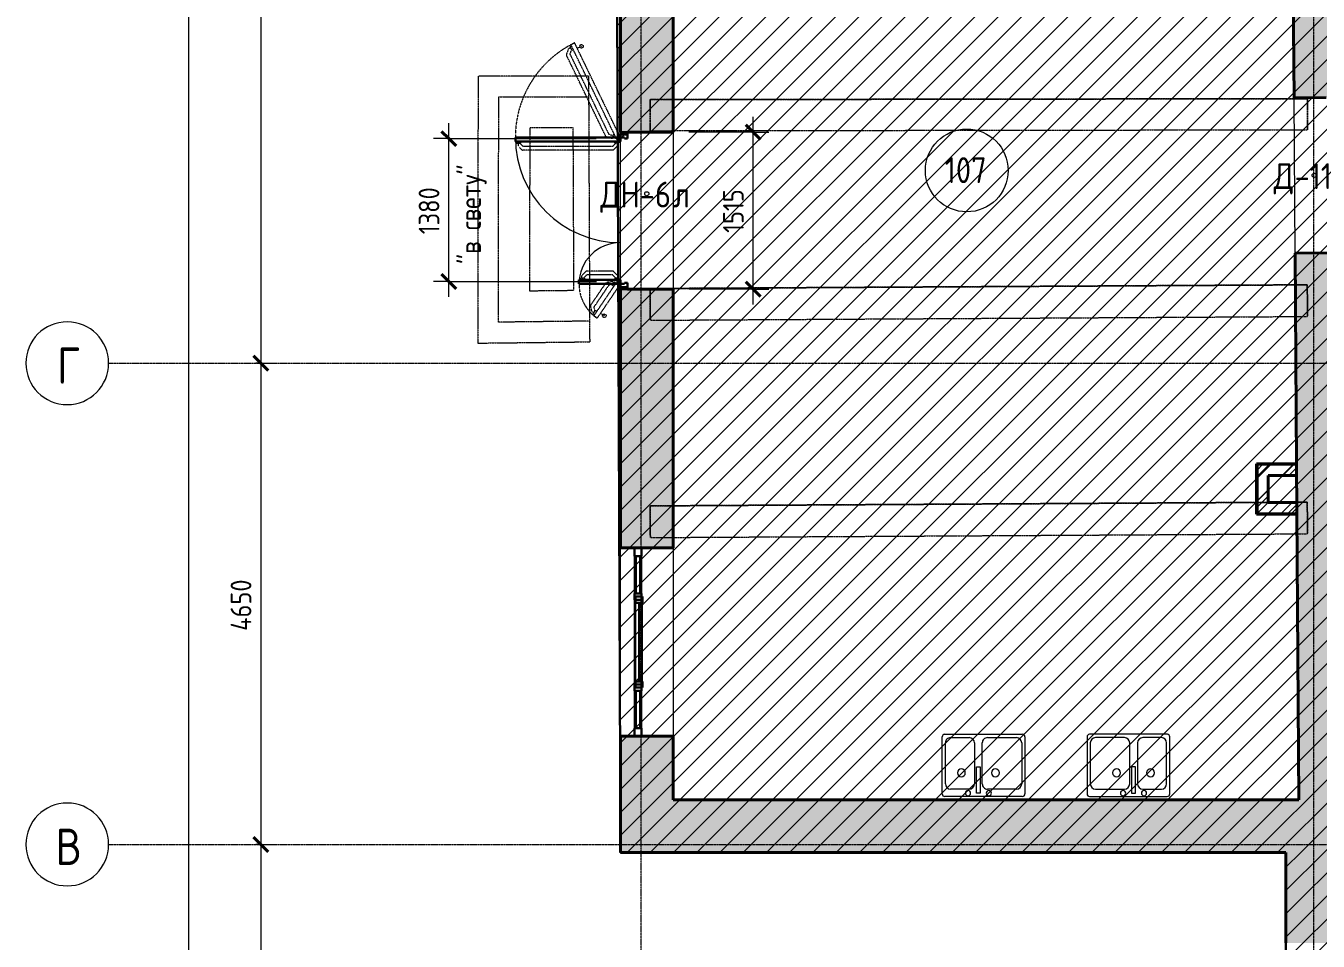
# Model space of a CAD drawing. Header units: millimetres. Extents: x -11886 to 379896, y -8130 to 47743.
# Drawn here: x -11886 to 602, y 7673 to 16517 of the extents above; entities that cross this region are included whole.
import ezdxf

# ---------------------------------------------------------------- set-up
doc = ezdxf.new("R2010")
doc.units = ezdxf.units.MM
for name, pattern in [('ADSK_Линия сетки', [25, 20, -2.5, 0, -2.5]), ('ADSK_Сверху', [4.5, 3, -1.5]), ('ADSK_Снесено', [4.5, 3, -1.5]), ('ADSK_Штриховая_ш2 п1', [3, 2, -1])]:
    doc.linetypes.add(name, pattern=pattern)
for name, color, linetype, lineweight, true_color in [('_ Окна', 5, 'Continuous', 30, 0x0000ff), ('Витраж', 5, 'Continuous', 18, 0x0000ff), ('Двери', 5, 'Continuous', 18, 0x0000ff), ('Линии', 7, 'Continuous', 9, 0x00a600), ('Окна', 5, 'Continuous', 18, 0x0000ff), ('Панели витража', 5, 'Continuous', 18, 0x0000ff), ('Сантехника', 5, 'Continuous', 18, 0x0000ff), ('Стены внутренние', 5, 'Continuous', 18, 0x0000ff), ('Стены наружные', 1, 'ADSK_Снесено', 18, 0xff0000), ('Стены штриховка', 5, 'Continuous', 18, 0x0000ff)]:
    doc.layers.add(name, color=color, linetype=linetype, lineweight=lineweight, true_color=true_color)
for name, color, linetype, lineweight in [('Каркас', 7, 'Continuous', 18), ('Марки дверей', 7, 'Continuous', 20), ('Марки помещений', 7, 'Continuous', 20), ('Оси', 7, 'Continuous', 9), ('Перекрытие', 7, 'Continuous', 18), ('Размеры', 7, 'Continuous', 9), ('Размеры-100', 7, 'Continuous', 9)]:
    doc.layers.add(name, color=color, linetype=linetype, lineweight=lineweight)
doc.styles.add('GOST Common', font='GOST_Common.ttf', dxfattribs={"width": 0.9, "height": 350})
doc.styles.add('GOST Common_1', font='GOST_Common.ttf', dxfattribs={"width": 0.9, "height": 200})
doc.styles.add('GOST Common_2', font='GOST_Common.ttf', dxfattribs={"width": 0.9, "height": 250})
doc.dimstyles.new('ADSK_Основной_2_мм_Округление_до_1_мм', dxfattribs={"dimscale": 304.8, "dimtxt": 201.142999, "dimasz": 0.463911, "dimexe": 0.492126, "dimexo": 0.492126, "dimgap": 0.098425, "dimtad": 1, "dimdec": 0, "dimdsep": 46, "dimtxsty": 'GOST Common_1', "dimblk1": 'OBLIQUE', "dimblk2": 'OBLIQUE', "dimsah": 1, "dimcen": 0.09, "dimdle": 0.492126, "dimazin": 2, "dimtfac": 1, "dimtdec": 4, "dimtix": 1, "dimtmove": 0, "dimatfit": 3, "dimfxl": 1, "dimtvp": 1, "dimtolj": 1, "dimtzin": 0, "dimlwd": 20, "dimlwe": 20, "dimarcsym": 2})
pattern_1 = [(45, (0, 0), (-179.605, 179.605), []), (45, (63.5, 0), (0, 359.21), []), (45, (-63.5, 0), (0, 359.21), [])]
pattern_2 = [(45, (0, 84876.59), (-112.2532, 112.2532), [])]

# ---------------------------------------------------------------- blocks, each defined once
blk = doc.blocks.new('ADSK_БалкаЖБ_Прямоугольная - 300х281мм-835980-01 План 1-го этажа маркировочный')
at = {"layer": 'Каркас', "color": 253, "linetype": 'ADSK_Сверху', "true_color": 0xaaaaaa}
for p, q in [((-3175, 150), (-3175, -150)), ((-3175, 150), (3175, 150)), ((3175, -150), (3175, 150)), ((-3175, -150), (3175, -150))]:
    blk.add_line(p, q, dxfattribs=at)
at = {"layer": 'Каркас', "color": 253, "linetype": 'ADSK_Сверху', "true_color": 0xb2b2b2}
for p, q in [((-3175, -150), (-3175, 150)), ((3175, 150), (-3175, 150)), ((3175, 150), (3175, -150)), ((-3175, -150), (3175, -150))]:
    blk.add_line(p, q, dxfattribs=at)
blk = doc.blocks.new('ADSK_БалкаЖБ_Прямоугольная - 305_2х281мм-835981-01 План 1-го этажа маркировочный')
at = {"layer": 'Каркас', "color": 253, "linetype": 'ADSK_Сверху', "true_color": 0xaaaaaa}
for p, q in [((-3175, 153), (-3175, -153)), ((-3175, 153), (3175, 153)), ((3175, -153), (3175, 153)), ((-3175, -153), (3175, -153))]:
    blk.add_line(p, q, dxfattribs=at)
at = {"layer": 'Каркас', "color": 253, "linetype": 'ADSK_Сверху', "true_color": 0xb2b2b2}
for p, q in [((-3175, -153), (-3175, 153)), ((3175, 153), (-3175, 153)), ((3175, 153), (3175, -153)), ((-3175, -153), (3175, -153))]:
    blk.add_line(p, q, dxfattribs=at)
blk = doc.blocks.new('Прямоугольный импост - 70х20_60мм-1225109-01 План 1-го этажа маркировочный')
at = {"layer": 'Витраж', "color": 161, "linetype": 'ADSK_Сверху', "true_color": 0xaaaaff}
for p, q in [((-5936, 11472), (-6006, 11472)), ((-6006, 11392), (-6006, 11472)), ((-5936, 11392), (-5936, 11472)), ((-6006, 11002), (-6006, 11032)), ((-5936, 11002), (-5936, 11032))]:
    blk.add_line(p, q, dxfattribs=at)
blk = doc.blocks.new('Прямоугольный импост - 70х20_60мм-1236811-01 План 1-го этажа маркировочный')
at = {"layer": 'Витраж', "color": 161, "linetype": 'ADSK_Сверху', "true_color": 0xaaaaff}
for p, q in [((-80, 35), (0, 35)), ((0, 35), (0, -35)), ((0, -35), (-80, -35))]:
    blk.add_line(p, q, dxfattribs=at)
blk = doc.blocks.new('Прямоугольный импост - 70х20_60мм-1236812-01 План 1-го этажа маркировочный')
at = {"layer": 'Витраж', "color": 161, "linetype": 'ADSK_Сверху', "true_color": 0xaaaaff}
for p, q in [((0, 35), (-80, 35)), ((0, -35), (0, 35)), ((-80, -35), (0, -35))]:
    blk.add_line(p, q, dxfattribs=at)
blk = doc.blocks.new('Прямоугольный импост - 70х20_60мм-1225111-01 План 1-го этажа маркировочный')
at = {"layer": 'Витраж', "color": 161, "linetype": 'ADSK_Сверху', "true_color": 0xaaaaff}
for p, q in [((-6006, 10972), (-6006, 11002)), ((-5936, 10972), (-5936, 11002)), ((-6006, 10122), (-6006, 10152)), ((-5936, 10122), (-5936, 10152))]:
    blk.add_line(p, q, dxfattribs=at)
blk = doc.blocks.new('Прямоугольный импост - 70х20_60мм-1225113-01 План 1-го этажа маркировочный')
at = {"layer": 'Витраж', "color": 161, "linetype": 'ADSK_Сверху', "true_color": 0xaaaaff}
for p, q in [((-6006, 10092), (-6006, 10122)), ((-5936, 10092), (-5936, 10122)), ((-6006, 9652), (-6006, 9732)), ((-6006, 9652), (-5936, 9652)), ((-5936, 9652), (-5936, 9732))]:
    blk.add_line(p, q, dxfattribs=at)
blk = doc.blocks.new('Прямоугольный импост - 70х60мм-1236807-01 План 1-го этажа маркировочный')
at = {"layer": 'Витраж', "color": 161, "linetype": 'ADSK_Сверху', "true_color": 0xaaaaff}
for p, q in [((-30, 35), (30, 35)), ((30, -35), (-30, -35))]:
    blk.add_line(p, q, dxfattribs=at)
blk = doc.blocks.new('Прямоугольный импост - 70х60мм-1225009-01 План 1-го этажа маркировочный')
at = {"layer": 'Витраж', "color": 161, "linetype": 'ADSK_Сверху', "true_color": 0xaaaaff}
for p, q in [((-5936, 11392), (-6006, 11392)), ((-6006, 11032), (-6006, 11392)), ((-5936, 11032), (-5936, 11392)), ((-6006, 11032), (-5936, 11032))]:
    blk.add_line(p, q, dxfattribs=at)
blk = doc.blocks.new('Прямоугольный импост - 70х60мм-1242018-01 План 1-го этажа маркировочный')
at = {"layer": 'Витраж', "color": 161, "linetype": 'ADSK_Сверху', "true_color": 0xaaaaff}
for p, q in [((-5936, 19334), (-6006, 19334)), ((-6006, 18514), (-6006, 19334)), ((-5936, 18514), (-5936, 19334)), ((-6006, 18514), (-5936, 18514))]:
    blk.add_line(p, q, dxfattribs=at)
blk = doc.blocks.new('Системная панель - _AR_Стекло_40мм_привязка по центру-1239009-01 План 1-го этажа маркировочный')
at = {"layer": 'Панели витража', "lineweight": 30}
for p, q in [((180, 20), (-180, 20)), ((-180, 20), (-180, -20)), ((180, -20), (180, 20)), ((-180, -20), (180, -20))]:
    blk.add_line(p, q, dxfattribs=at)
blk = doc.blocks.new('Прямоугольный импост - 70х20_60мм-1225026-01 План 1-го этажа маркировочный')
at = {"layer": 'Витраж', "lineweight": 30}
for p, q in [((-80, 35), (0, 35)), ((-80, -35), (-80, 35)), ((0, 35), (0, -35)), ((0, -35), (-80, -35))]:
    blk.add_line(p, q, dxfattribs=at)
blk = doc.blocks.new('Прямоугольный импост - 70х20_60мм-1225023-01 План 1-го этажа маркировочный')
at = {"layer": 'Витраж', "lineweight": 30}
for p, q in [((0, 35), (-80, 35)), ((-80, 35), (-80, -35)), ((0, -35), (0, 35)), ((-80, -35), (0, -35))]:
    blk.add_line(p, q, dxfattribs=at)
blk = doc.blocks.new('Витраж-тент со смещением вовне - 60мм 30 сдвиг-1466942-01 План 1-го этажа маркировочный')
at = {"layer": '_ Окна'}
for p, q in [((-440, 25), (-440, -45)), ((-440, 25), (-380, 25)), ((-440, -45), (-440, 25)), ((-380, 25), (-380, -45)), ((440, 25), (380, 25)), ((380, 25), (380, -45)), ((440, -45), (440, 25)), ((440, -45), (440, 25)), ((-380, -45), (-440, -45)), ((-380, -10), (380, -10)), ((380, -45), (440, -45))]:
    blk.add_line(p, q, dxfattribs=at)
at = {"layer": 'Окна'}
for p, q in [((380, 25), (-380, 25)), ((-380, -45), (380, -45))]:
    blk.add_line(p, q, dxfattribs=at)
blk = doc.blocks.new('Прямоугольный импост - 70х60мм-V37-01 План 1-го этажа маркировочный')
at = {"layer": 'Витраж'}
for p, q in [((-6006, 9732), (-6006, 10092)), ((-5936, 10092), (-5936, 9732))]:
    blk.add_line(p, q, dxfattribs=at)
blk = doc.blocks.new('Прямоугольный импост - 70х60мм-V126-01 План 1-го этажа маркировочный')
at = {"layer": 'Витраж', "lineweight": 30}
for p, q in [((-30, 35), (30, 35)), ((-30, -35), (-30, 35)), ((30, 35), (30, -35)), ((30, -35), (-30, -35))]:
    blk.add_line(p, q, dxfattribs=at)
blk = doc.blocks.new('Прямоугольный импост - 70х60мм-V125-01 План 1-го этажа маркировочный')
at = {"layer": 'Витраж'}
for p, q in [((-6006, 18514), (-6006, 19334)), ((-5936, 19334), (-5936, 18514))]:
    blk.add_line(p, q, dxfattribs=at)
blk = doc.blocks.new('AC_Дверь_Двупольная - ДН-6л 1515х2200h-2039697-01 План 1-го этажа маркировочный')
at = {"layer": 'Двери', "linetype": 'ADSK_Сверху', "lineweight": 9}
for p, q in [((667, 1255), (651, 1255)), ((651, 1255), (651, 1217)), ((628, 1244), (585, 1202)), ((585, 323), (585, 1202)), ((651, 1226), (621, 1196)), ((621, 329), (621, 1196)), ((651, 1244), (628, 1244)), ((651, 1236), (651, 1244)), ((651, 1217), (667, 1217)), ((-668, 640), (-652, 640)), ((-652, 640), (-652, 602)), ((-652, 621), (-652, 629)), ((-652, 629), (-628, 629)), ((-628, 629), (-585, 587)), ((-652, 602), (-668, 602)), ((-652, 611), (-621, 581)), ((-621, 329), (-621, 581)), ((-585, 323), (-585, 587)), ((-652, 309), (-668, 309)), ((-668, 270), (-652, 270)), ((-652, 299), (-621, 329)), ((-652, 270), (-652, 309)), ((-652, 289), (-652, 281)), ((-652, 281), (-628, 281)), ((-628, 281), (-585, 323)), ((628, 281), (585, 323)), ((651, 299), (621, 329)), ((651, 281), (628, 281)), ((651, 270), (651, 309)), ((651, 309), (667, 309)), ((667, 270), (651, 270))]:
    blk.add_line(p, q, dxfattribs=at)
at = {"layer": 'Двери', "lineweight": 30}
for p, q in [((707, 1270), (667, 1270)), ((667, 1270), (667, 255)), ((707, 255), (707, 1270)), ((-708, 655), (-668, 655)), ((-708, 255), (-708, 655)), ((-668, 655), (-668, 255)), ((-758, 255), (-738, 255)), ((-758, 185), (-758, 255)), ((-738, 255), (-708, 255)), ((-738, 185), (-738, 255)), ((-738, 255), (-738, 185)), ((-668, 255), (-708, 255)), ((-708, 255), (-708, 215)), ((667, 255), (707, 255)), ((737, 255), (707, 255)), ((707, 255), (707, 215)), ((737, 185), (737, 255)), ((757, 255), (737, 255)), ((737, 255), (737, 185)), ((757, 185), (757, 255)), ((-738, 185), (-758, 185)), ((-698, 185), (-738, 185)), ((-708, 215), (-698, 215)), ((-698, 215), (-698, 185)), ((707, 215), (697, 215)), ((697, 215), (697, 185)), ((697, 185), (737, 185)), ((737, 185), (757, 185))]:
    blk.add_line(p, q, dxfattribs=at)
at = {"layer": 'Двери'}
for centre, radius, start, end in [((707, 255), 1015, 90, 180), ((-708, 255), 400, 360, 90)]:
    blk.add_arc(centre, radius, start, end, dxfattribs=at)
blk = doc.blocks.new('Раковина-Двойная-2D - 800 x 600 мм-1933146-01 План 1-го этажа маркировочный')
at = {"layer": 'Сантехника'}
for p, q in [((-118, 591), (-118, 41)), ((660, 616), (-93, 616)), ((-87, 534), (-87, 136)), ((244, 584), (-37, 584)), ((294, 136), (294, 534)), ((370, 534), (370, 136)), ((600, 584), (420, 584)), ((650, 136), (650, 534)), ((682, 41), (682, 591)), ((313, 301), (313, 46)), ((351, 301), (313, 301)), ((351, 46), (351, 301)), ((-93, 16), (656, 16)), ((-37, 86), (244, 86)), ((313, 46), (351, 46)), ((420, 86), (600, 86))]:
    blk.add_line(p, q, dxfattribs=at)
for centre, radius, start, end in [((-93, 591), 25.4, 90, 180), ((-37, 534), 50, 90, 180), ((244, 534), 50, 360, 90), ((420, 534), 50, 90, 180), ((600, 534), 50, 360, 90), ((656, 591), 25.4, 0.0203, 90.0203), ((167, 244), 38.1, 360, 180), ((496, 244), 38.1, 360, 180), ((-37, 136), 50, 180, 270), ((167, 244), 38.1, 180, 360), ((244, 136), 50, 270, 0), ((420, 136), 50, 180, 270), ((496, 244), 38.1, 180, 360), ((600, 136), 50, 270, 0), ((-93, 41), 25.4, 180, 270), ((230, 48), 25.4, 360, 180), ((230, 48), 25.4, 180, 360), ((432, 48), 25.4, 360, 180), ((432, 48), 25.4, 180, 360), ((656, 41), 25.4, 270, 0)]:
    blk.add_arc(centre, radius, start, end, dxfattribs=at)
blk = doc.blocks.new('Раковина-Двойная-2D - 800 x 600 мм-1933214-01 План 1-го этажа маркировочный')
at = {"layer": 'Сантехника'}
for p, q in [((-118, -591), (-118, -41)), ((-93, -16), (656, -16)), ((-37, -86), (244, -86)), ((313, -301), (313, -46)), ((313, -46), (351, -46)), ((351, -46), (351, -301)), ((420, -86), (600, -86)), ((682, -41), (682, -591)), ((-87, -534), (-87, -136)), ((294, -136), (294, -534)), ((370, -534), (370, -136)), ((650, -136), (650, -534)), ((351, -301), (313, -301)), ((660, -616), (-93, -616)), ((244, -584), (-37, -584)), ((600, -584), (420, -584))]:
    blk.add_line(p, q, dxfattribs=at)
for centre, radius, start, end in [((-93, -41), 25.4, 90, 180), ((-37, -136), 50, 90, 180), ((230, -48), 25.4, 0, 180), ((230, -48), 25.4, 180, 0), ((244, -136), 50, 360, 90), ((420, -136), 50, 90, 180), ((432, -48), 25.4, 0, 180), ((432, -48), 25.4, 180, 0), ((600, -136), 50, 0, 90), ((656, -41), 25.4, 0, 90), ((167, -244), 38.1, 0, 180), ((167, -244), 38.1, 180, 0), ((496, -244), 38.1, 0, 180), ((496, -244), 38.1, 180, 0), ((-93, -591), 25.4, 180, 270), ((-37, -534), 50, 180, 270), ((244, -534), 50, 270, 0), ((420, -534), 50, 180, 270), ((600, -534), 50, 270, 0), ((656, -591), 25.4, 269.9797, 359.9797)]:
    blk.add_arc(centre, radius, start, end, dxfattribs=at)
blk = doc.blocks.new('Ось сетки - Круг_Ø8 мм-6577-01 План 1-го этажа маркировочный')
at = {"layer": 'Оси', "lineweight": 20}
for start, end in [(360, 180), (180, 360)]:
    blk.add_arc((0, 0), 4, start, end, dxfattribs=at)
blk = doc.blocks.new('ADSK_Марка_Помещение_ОдноЗначение - Номер-247393-01 План 1-го этажа маркировочный')
at = {"layer": 'Марки помещений'}
blk.add_circle((0, 0), 4, dxfattribs=at)
blk = doc.blocks.new('ADSK_Марка_Дверь - Марка типа и комментарии-2020407-01 План 1-го этажа маркировочный')
at = {"layer": 'Марки дверей', "lineweight": 9}
blk.add_circle((0, 0), 0.2, dxfattribs=at)
blk = doc.blocks.new('DIMBLOCK15-01 План 1-го этажа маркировочный')
at = {"layer": 'Размеры-100', "lineweight": 40, "transparency": 16777216}
for p, q in [((-9615, 20557), (-9686, 20627)), ((-9615, 20557), (-9545, 20486)), ((-9615, 13257), (-9686, 13327)), ((-9615, 13257), (-9545, 13186))]:
    blk.add_line(p, q, dxfattribs=at)
at = {"layer": 'Размеры-100', "lineweight": 20, "transparency": 16777216}
for p, q in [((-9615, 20557), (-9665, 20557)), ((-9615, 20557), (-9615, 13257)), ((-9615, 20557), (-9465, 20557)), ((-9615, 13257), (-9665, 13257)), ((-9615, 13257), (-9465, 13257))]:
    blk.add_line(p, q, dxfattribs=at)
at = {"layer": 'Размеры-100', "color": 0, "lineweight": 20, "transparency": 16777216, "insert": (-9907, 16655), "char_height": 200, "width": 605.47, "attachment_point": 1, "rotation": 90, "line_spacing_factor": 1.022761, "style": 'GOST Common_1'}
blk.add_mtext('7300', dxfattribs=at)
blk = doc.blocks.new('_Oblique')
at = {"color": 0, "linetype": 'ByBlock', "lineweight": -2}
blk.add_line((-0.5, -0.5), (0.5, 0.5), dxfattribs=at)
blk = doc.blocks.new('DIMBLOCK16-01 План 1-го этажа маркировочный')
at = {"layer": 'Размеры-100', "lineweight": 40, "transparency": 16777216}
for p, q in [((-9615, 13257), (-9686, 13327)), ((-9615, 13257), (-9545, 13186)), ((-9615, 8607), (-9686, 8677)), ((-9615, 8607), (-9545, 8536))]:
    blk.add_line(p, q, dxfattribs=at)
at = {"layer": 'Размеры-100', "lineweight": 20, "transparency": 16777216}
for p, q in [((-9615, 13257), (-9665, 13257)), ((-9615, 13257), (-9615, 8607)), ((-9615, 13257), (-9465, 13257)), ((-9615, 8607), (-9665, 8607)), ((-9615, 8607), (-9465, 8607))]:
    blk.add_line(p, q, dxfattribs=at)
at = {"layer": 'Размеры-100', "color": 0, "lineweight": 20, "transparency": 16777216, "insert": (-9907, 10671), "char_height": 200, "width": 625.93, "attachment_point": 1, "rotation": 90, "line_spacing_factor": 1.022761, "style": 'GOST Common_1'}
blk.add_mtext('4650', dxfattribs=at)
blk = doc.blocks.new('DIMBLOCK17-01 План 1-го этажа маркировочный')
at = {"layer": 'Размеры-100', "lineweight": 40, "transparency": 16777216}
for p, q in [((-9615, 8607), (-9686, 8677)), ((-9615, 8607), (-9545, 8536)), ((-9615, 2107), (-9686, 2177)), ((-9615, 2107), (-9545, 2036))]:
    blk.add_line(p, q, dxfattribs=at)
at = {"layer": 'Размеры-100', "lineweight": 20, "transparency": 16777216}
for p, q in [((-9615, 8607), (-9665, 8607)), ((-9615, 8607), (-9615, 2107)), ((-9615, 8607), (-9465, 8607)), ((-9615, 2107), (-9665, 2107)), ((-9615, 2107), (-9465, 2107))]:
    blk.add_line(p, q, dxfattribs=at)
at = {"layer": 'Размеры-100', "color": 0, "lineweight": 20, "transparency": 16777216, "insert": (-9907, 5105), "char_height": 200, "width": 605.47, "attachment_point": 1, "rotation": 90, "line_spacing_factor": 1.022761, "style": 'GOST Common_1'}
blk.add_mtext('6500', dxfattribs=at)
blk = doc.blocks.new('DIMBLOCK20-01 План 1-го этажа маркировочный')
at = {"layer": 'Размеры-100', "lineweight": 20, "transparency": 16777216}
for p, q in [((-10315, 43507), (-10315, -1993)), ((-10315, 43357), (-10365, 43357)), ((-10315, 43357), (-10165, 43357)), ((-10315, -1843), (-10365, -1843)), ((-10315, -1843), (-10165, -1843))]:
    blk.add_line(p, q, dxfattribs=at)
at = {"layer": 'Размеры-100', "lineweight": 40, "transparency": 16777216}
for p, q in [((-10315, 43357), (-10386, 43427)), ((-10315, 43357), (-10245, 43286)), ((-10315, -1843), (-10386, -1773)), ((-10315, -1843), (-10245, -1914))]:
    blk.add_line(p, q, dxfattribs=at)
at = {"layer": 'Размеры-100', "color": 0, "lineweight": 20, "transparency": 16777216, "insert": (-10607, 20433), "char_height": 200, "width": 777.3, "attachment_point": 1, "rotation": 90, "line_spacing_factor": 1.022761, "style": 'GOST Common_1'}
blk.add_mtext('45200', dxfattribs=at)
blk = doc.blocks.new('DIMBLOCK27-01 План 1-го этажа маркировочный')
at = {"layer": 'Размеры-100', "lineweight": 20, "transparency": 16777216}
for p, q in [((-4858, 13823), (-4858, 15638)), ((-4858, 15488), (-5481, 15488)), ((-4858, 15488), (-4708, 15488)), ((-4858, 13973), (-5481, 13973)), ((-4858, 13973), (-4708, 13973))]:
    blk.add_line(p, q, dxfattribs=at)
at = {"layer": 'Размеры-100', "lineweight": 40, "transparency": 16777216}
for p, q in [((-4858, 15488), (-4928, 15559)), ((-4858, 15488), (-4787, 15418)), ((-4858, 13973), (-4928, 14044)), ((-4858, 13973), (-4787, 13903))]:
    blk.add_line(p, q, dxfattribs=at)
at = {"layer": 'Размеры-100', "color": 0, "lineweight": 20, "transparency": 16777216, "insert": (-5149, 14516), "char_height": 200, "width": 515.47, "attachment_point": 1, "rotation": 90, "line_spacing_factor": 1.022761, "style": 'GOST Common_1'}
blk.add_mtext('1515', dxfattribs=at)
blk = doc.blocks.new('DIMBLOCK72-01 План 1-го этажа маркировочный')
at = {"layer": 'Размеры-100', "lineweight": 40, "transparency": 16777216}
for p, q in [((-7798, 15427), (-7869, 15497)), ((-7798, 15427), (-7728, 15356)), ((-7798, 14047), (-7869, 14118)), ((-7798, 14047), (-7728, 13976))]:
    blk.add_line(p, q, dxfattribs=at)
at = {"layer": 'Размеры-100', "lineweight": 20, "transparency": 16777216}
for p, q in [((-7798, 13897), (-7798, 15577)), ((-7798, 15427), (-7948, 15427)), ((-7798, 15427), (-6374, 15427)), ((-7798, 14047), (-7948, 14047)), ((-7798, 14047), (-6371, 14047))]:
    blk.add_line(p, q, dxfattribs=at)
at = {"layer": 'Размеры-100', "color": 0, "lineweight": 20, "transparency": 16777216, "char_height": 200, "attachment_point": 1, "rotation": 90, "line_spacing_factor": 1.022761, "style": 'GOST Common_1'}
for s, insert, width in [('"в свету"', (-7689, 14215), 1251.86), ('1380', (-8090, 14503), 560.47)]:
    blk.add_mtext(s, dxfattribs=dict(at, insert=insert, width=width))

msp = doc.modelspace()

# ---------------------------------------------------------------- hatches: boundary and pattern name
at = {"lineweight": 13, "true_color": 0x636466, "transparency": 33554559}
h = msp.add_hatch(dxfattribs=at)
h.set_pattern_fill('ANSI31', color=251, scale=50)
h.set_pattern_definition(pattern_2)
h.paths.add_polyline_path([(3943.5, 43728.87), (-6278.75, 43728.87), (-6141.04, 8529.25), (771.13, 8529.25), (771.13, 12571.22), (3385.22, 12571.22), (3381.63, 13081.22), (3330.09, 20918.63), (3943.5, 20918.63)])
h = msp.add_hatch(dxfattribs=at)
h.set_pattern_fill('ANSI31', color=251, scale=50)
h.set_pattern_definition(pattern_2)
h.paths.add_polyline_path([(49933.4, 8532.3), (56213.95, 8532.3), (56032.62, 43759.21), (46033.21, 43759.21), (46033.21, 20934.06), (46719.85, 20904.57), (46719.85, 10918.4), (782.6, 10918.4), (771.13, 8529.25), (290.5, 8529.25), (290.5, 306.79), (8273, 272.02), (8273, 2186.48), (18972.64, 2186.48), (18972.64, -2732.57), (31336.4, -2732.57), (31336.4, 2185.74), (42036.93, 2106.79), (42036.93, 150.23), (49933.4, 150.23)])
at = {"layer": 'Стены внутренние', "true_color": 0xc0c0c0}
h = msp.add_hatch(color=9, dxfattribs=at)
h.paths.add_polyline_path([(795.64, 9039.25), (758.96, 14323.57), (378.97, 14320.93), (415.63, 9039.25), (771.13, 9039.25)])
h.paths.add_polyline_path([(368.56, 15820.89), (748.55, 15823.53), (716.72, 20410.99), (336.71, 20410.99)])
at = {"layer": 'Стены внутренние', "lineweight": 9}
h = msp.add_hatch(dxfattribs=at)
h.set_pattern_fill('FP_3', color=256, style=0, pattern_type=2)
h.set_pattern_definition(pattern_1)
h.paths.add_polyline_path([(117.51, 11909.87), (117.51, 12272.02), (17.51, 12272.02), (17.51, 11909.87)])
h = msp.add_hatch(dxfattribs=at)
h.set_pattern_fill('FP_3', color=256, style=0, pattern_type=2)
h.set_pattern_definition(pattern_1)
h.paths.add_polyline_path([(378.97, 12172.02), (393.89, 12172.02), (393.19, 12272.02), (117.51, 12272.02), (117.51, 12172.02)])
h = msp.add_hatch(dxfattribs=at)
h.set_pattern_fill('FP_3', color=256, style=0, pattern_type=2)
h.set_pattern_definition(pattern_1)
h.paths.add_polyline_path([(378.97, 11809.87), (396.4, 11809.87), (395.71, 11909.87), (17.51, 11909.87), (17.51, 11809.87)])
at = {"layer": 'Стены наружные', "linetype": 'Continuous', "true_color": 0xc0c0c0}
h = msp.add_hatch(color=9, dxfattribs=at)
h.paths.add_polyline_path([(-5801.71, 9039.25), (-5631.04, 9039.25), (-5631.04, 9651.93), (-6141.04, 9651.93), (-6141.04, 9039.25)])
h.paths.add_polyline_path([(-6141.04, 11471.93), (-5631.04, 11471.93), (-5631.04, 13973.3), (-6141.04, 13973.3)])
h.paths.add_polyline_path([(-6071.04, 15488.3), (-5631.04, 15488.3), (-5631.04, 18013.87), (-6141.04, 18013.87), (-6141.04, 15488.3)])
h.paths.add_polyline_path([(-5801.71, 19833.87), (-5631.04, 19833.87), (-5631.04, 20920.99), (-6141.04, 20920.99), (-6141.04, 19833.87)])
msp.add_hatch(color=9, dxfattribs=at).paths.add_polyline_path([(800.5, 8529.25), (800.5, 9039.25), (-6141.04, 9039.25), (-6141.04, 8529.25), (631.32, 8529.25)])
h = msp.add_hatch(color=9, dxfattribs=at)
h.paths.add_polyline_path([(800.5, 272.02), (800.5, 1293.01), (290.5, 1293.01), (290.5, 272.02), (642.36, 272.02)])
h.paths.add_polyline_path([(630.78, 2143.01), (800.5, 2143.01), (800.5, 3145.88), (290.5, 3145.88), (290.5, 2143.01)])
h.paths.add_polyline_path([(637.69, 3995.88), (800.5, 3995.88), (800.5, 4997.91), (290.5, 4997.91), (290.5, 3995.88), (630.78, 3995.88)])
h.paths.add_polyline_path([(290.5, 5847.91), (800.5, 5847.91), (800.5, 6805.89), (290.5, 6805.89)])
h.paths.add_polyline_path([(800.5, 7655.89), (800.5, 8529.25), (290.5, 8529.25), (290.5, 7655.89), (632.54, 7655.89)])

# ---------------------------------------------------------------- linework, layer by layer
at = {"color": 251, "lineweight": 30, "true_color": 0x636466}
for points in [[(290.5, 8529.25), (-6141.04, 8529.25), (-6278.75, 43728.87), (3943.5, 43728.87), (3943.5, 20918.63), (3330.09, 20918.63), (3381.63, 13081.22)], [(46033.21, 20934.06), (46033.21, 43759.21), (56032.62, 43759.21), (56213.95, 8532.3), (49933.4, 8532.3), (49933.4, 150.23), (42036.93, 150.23), (42036.93, 2106.79), (31235.97, 2186.48), (31336.4, 2185.74), (31336.4, -2732.57), (18972.64, -2732.57), (18972.64, 2186.48), (8273, 2186.48), (8273, 272.02), (290.5, 306.79), (290.5, 8529.25)]]:
    msp.add_lwpolyline(points, dxfattribs=at)
at = {"layer": 'Линии', "linetype": 'ADSK_Штриховая_ш2 п1'}
for p, q in [((-6643.82, 16294.21), (-6663.7, 16237.04)), ((-6281.08, 15446.46), (-6663.7, 16237.04)), ((-6622.49, 16304.54), (-6643.82, 16294.21)), ((-6614.33, 16287.68), (-6628.31, 16247.47)), ((-6250.94, 15467.74), (-6628.31, 16247.47)), ((-6612.68, 16321), (-6627.08, 16314.03)), ((-6627.08, 16314.03), (-6610.31, 16279.38)), ((-6619.21, 16334.5), (-6583.21, 16351.93)), ((-6177.05, 15420.88), (-6619.21, 16334.5)), ((-6610.31, 16279.38), (-6595.91, 16286.35)), ((-6141.04, 15438.3), (-6583.21, 16351.93)), ((-6517.26, 16318.97), (-6557.77, 16299.36)), ((-6141.04, 15438.3), (-6141.04, 15488.3)), ((-6223.91, 15426.58), (-6281.08, 15446.46)), ((-6210.74, 15453.76), (-6250.94, 15467.74)), ((-6202.58, 15436.91), (-6223.91, 15426.58)), ((-6214.76, 15462.06), (-6200.35, 15469.03)), ((-6197.98, 15427.41), (-6214.76, 15462.06)), ((-6183.58, 15434.38), (-6197.98, 15427.41)), ((-6177.05, 15420.88), (-6141.04, 15438.3)), ((-6280.78, 14035.56), (-6428.68, 13817.73)), ((-6174.14, 14045.77), (-6398.82, 13714.84)), ((-6254.05, 14010.13), (-6395.18, 13802.27)), ((-6141.04, 14023.3), (-6365.73, 13692.37)), ((-6221.33, 14046.93), (-6280.78, 14035.56)), ((-6212.24, 14018.13), (-6254.05, 14010.13)), ((-6201.72, 14033.62), (-6221.33, 14046.93)), ((-6195.8, 14042.35), (-6217.42, 14010.5)), ((-6217.42, 14010.5), (-6204.19, 14001.51)), ((-6182.56, 14033.36), (-6195.8, 14042.35)), ((-6141.04, 14023.3), (-6174.14, 14045.77)), ((-6141.04, 13973.3), (-6141.04, 14023.3)), ((-6417.31, 13758.28), (-6428.68, 13817.73)), ((-6397.71, 13744.96), (-6417.31, 13758.28)), ((-6403.63, 13736.24), (-6382.01, 13768.09)), ((-6387.19, 13760.46), (-6395.18, 13802.27)), ((-6382.01, 13768.09), (-6368.77, 13759.1)), ((-6295.69, 13715.41), (-6332.92, 13740.69)), ((-6390.4, 13727.25), (-6403.63, 13736.24)), ((-6365.73, 13692.37), (-6398.82, 13714.84))]:
    msp.add_line(p, q, dxfattribs=at)
for centre in [(-6517.26, 16318.97), (-6295.69, 13715.41)]:
    msp.add_circle(centre, 17, dxfattribs=at)
for centre, radius, start, end in [((-6141.04, 15438.3), 1015, 115.825599, 180.088892), ((-6141.04, 14023.3), 400, 179.825599, 235.825599)]:
    msp.add_arc(centre, radius, start, end, dxfattribs=at)
at = {"layer": 'Оси', "linetype": 'ADSK_Линия сетки'}
for p, q in [((-5940.09, -7330.38), (-5940.09, 44421.85)), ((559.91, -7330.38), (559.91, 44421.85)), ((-11086.22, 13256.79), (57141.72, 13256.79)), ((-11086.22, 8606.79), (57141.72, 8606.79))]:
    msp.add_line(p, q, dxfattribs=at)
at = {"layer": 'Перекрытие', "color": 9, "linetype": 'ADSK_Сверху', "true_color": 0xaad4d4}
for p, q in [((-7516.23, 16030.76), (-7519.74, 13450.98)), ((-6448.71, 16030.3), (-7516.23, 16030.76)), ((-6448.71, 16030.3), (-6437.76, 13463.57)), ((-7319.47, 13653.32), (-7316.5, 15830.68)), ((-7316.5, 15830.68), (-6447.85, 15830.3)), ((-7016.91, 15530.55), (-7019.05, 13956.84)), ((-6596.58, 15530.36), (-7016.91, 15530.55)), ((-6589.88, 13961.83), (-6596.58, 15530.36)), ((-7019.05, 13956.84), (-6589.88, 13961.83)), ((-6438.61, 13663.57), (-7319.47, 13653.32)), ((-7519.74, 13450.98), (-6437.76, 13463.57))]:
    msp.add_line(p, q, dxfattribs=at)
at = {"layer": 'Стены внутренние', "color": 18, "lineweight": 40, "true_color": 0x000000}
for p, q in [((336.71, 20410.99), (368.56, 15820.89)), ((368.56, 15820.89), (678.56, 15823.05)), ((688.97, 14323.08), (378.97, 14320.93)), ((378.97, 14320.93), (393.11, 12284.02)), ((5.51, 12284.02), (5.51, 11797.87)), ((393.11, 12284.02), (5.51, 12284.02)), ((393.12, 12282.02), (415.63, 9039.25)), ((117.51, 11909.87), (117.51, 12172.02)), ((117.51, 12172.02), (393.89, 12172.02)), ((395.71, 11909.87), (117.51, 11909.87)), ((396.48, 11797.87), (395.71, 11909.87)), ((5.51, 11797.87), (396.48, 11797.87))]:
    msp.add_line(p, q, dxfattribs=at)
at = {"layer": 'Стены внутренние', "color": 18, "true_color": 0x000000}
msp.add_line((378.97, 14320.93), (368.56, 15820.89), dxfattribs=at)
at = {"layer": 'Стены наружные', "color": 18, "linetype": 'Continuous', "lineweight": 40, "true_color": 0x000000}
for p, q in [((-6141.04, 18013.87), (-6141.04, 15488.3)), ((-5631.04, 15488.3), (-5631.04, 18013.87)), ((-6071.04, 15488.3), (-5631.04, 15488.3)), ((-6141.04, 13973.3), (-6141.04, 11471.93)), ((-5631.04, 13973.3), (-6071.04, 13973.3)), ((-5631.04, 11471.93), (-5631.04, 13973.3)), ((-6141.04, 11471.93), (-5631.04, 11471.93)), ((-6141.04, 9651.93), (-6141.04, 8529.25)), ((-5631.04, 9651.93), (-6141.04, 9651.93)), ((-5631.04, 9039.25), (-5631.04, 9651.93)), ((415.63, 9039.25), (-5631.04, 9039.25)), ((-6141.04, 8529.25), (290.5, 8529.25)), ((290.5, 8529.25), (290.5, 7655.89))]:
    msp.add_line(p, q, dxfattribs=at)
at = {"layer": 'Стены наружные', "color": 18, "linetype": 'Continuous', "true_color": 0x000000}
for p, q in [((-5631.04, 15488.3), (-5631.04, 13973.3)), ((-6141.04, 14063.3), (-6141.04, 15398.3)), ((-6141.04, 9651.93), (-6141.04, 11471.93)), ((-5631.04, 11471.93), (-5631.04, 9651.93))]:
    msp.add_line(p, q, dxfattribs=at)
at = {"layer": 'Стены штриховка'}
for p, q in [((393.12, 12282.02), (5.51, 12282.02)), ((7.51, 12284.02), (7.51, 11797.87)), ((17.51, 12282.02), (17.51, 12284.02)), ((17.51, 12272.02), (17.51, 11809.87)), ((393.19, 12272.02), (17.51, 12272.02)), ((393.12, 12282.02), (393.11, 12284.02)), ((7.51, 11809.87), (5.51, 11809.87)), ((5.51, 11799.87), (396.47, 11799.87)), ((17.51, 11809.87), (396.4, 11809.87))]:
    msp.add_line(p, q, dxfattribs=at)

# ---------------------------------------------------------------- block references
at = {"layer": '_ Окна', "rotation": 89.99999999999993}
msp.add_blockref('Витраж-тент со смещением вовне - 60мм 30 сдвиг-1466942-01 План 1-го этажа маркировочный', (-5971.04, 10561.93), dxfattribs=at)
at = {"layer": 'Витраж', "color": 161, "linetype": 'ADSK_Сверху', "true_color": 0xaaaaff}
for name, p in [('Прямоугольный импост - 70х20_60мм-1225109-01 План 1-го этажа маркировочный', (0, 0)), ('Прямоугольный импост - 70х60мм-1225009-01 План 1-го этажа маркировочный', (0, 0)), ('Прямоугольный импост - 70х20_60мм-1225111-01 План 1-го этажа маркировочный', (0, 0)), ('Прямоугольный импост - 70х60мм-1242018-01 План 1-го этажа маркировочный', (0, -8361.95)), ('Прямоугольный импост - 70х20_60мм-1225113-01 План 1-го этажа маркировочный', (0, 0)), ('Прямоугольный импост - 70х60мм-1225009-01 План 1-го этажа маркировочный', (0, -1300))]:
    msp.add_blockref(name, p, dxfattribs=at)
at = {"layer": 'Витраж', "color": 161, "linetype": 'ADSK_Сверху', "true_color": 0xaaaaff, "extrusion": (0, 0, -1), "rotation": 90.00000000000007}
for name, p in [('Прямоугольный импост - 70х20_60мм-1236811-01 План 1-го этажа маркировочный', (5971.04, 11471.93)), ('Прямоугольный импост - 70х60мм-1236807-01 План 1-го этажа маркировочный', (5971.04, 11001.93)), ('Прямоугольный импост - 70х60мм-1236807-01 План 1-го этажа маркировочный', (5971.04, 10121.93))]:
    msp.add_blockref(name, p, dxfattribs=at)
at = {"layer": 'Витраж', "extrusion": (0, 0, -1), "rotation": 90.00000000000007}
for name, p in [('Прямоугольный импост - 70х20_60мм-1225026-01 План 1-го этажа маркировочный', (5971.04, 11471.93)), ('Прямоугольный импост - 70х60мм-V126-01 План 1-го этажа маркировочный', (5971.04, 11001.93)), ('Прямоугольный импост - 70х60мм-V126-01 План 1-го этажа маркировочный', (5971.04, 10121.93))]:
    msp.add_blockref(name, p, dxfattribs=at)
at = {"layer": 'Витраж'}
for name, p in [('Прямоугольный импост - 70х60мм-V37-01 План 1-го этажа маркировочный', (0, 1300)), ('Прямоугольный импост - 70х60мм-V125-01 План 1-го этажа маркировочный', (0, -8361.95)), ('Прямоугольный импост - 70х60мм-V37-01 План 1-го этажа маркировочный', (0, 0))]:
    msp.add_blockref(name, p, dxfattribs=at)
at = {"layer": 'Витраж', "color": 161, "linetype": 'ADSK_Сверху', "true_color": 0xaaaaff, "rotation": 269.9999999999999}
msp.add_blockref('Прямоугольный импост - 70х20_60мм-1236812-01 План 1-го этажа маркировочный', (-5971.04, 9651.93), dxfattribs=at)
at = {"layer": 'Витраж', "rotation": 269.9999999999999}
msp.add_blockref('Прямоугольный импост - 70х20_60мм-1225023-01 План 1-го этажа маркировочный', (-5971.04, 9651.93), dxfattribs=at)
at = {"layer": 'Двери', "linetype": 'ADSK_Сверху', "lineweight": 9, "rotation": 89.99999999999991}
msp.add_blockref('AC_Дверь_Двупольная - ДН-6л 1515х2200h-2039697-01 План 1-го этажа маркировочный', (-5886.04, 14730.8), dxfattribs=at)
at = {"layer": 'Каркас', "color": 253, "linetype": 'ADSK_Сверху', "true_color": 0xaaaaaa}
for name, p, rotation in [('ADSK_БалкаЖБ_Прямоугольная - 300х281мм-835980-01 План 1-го этажа маркировочный', (-2677.45, 15658.07), 0.08156364355657254), ('ADSK_БалкаЖБ_Прямоугольная - 305_2х281мм-835981-01 План 1-го этажа маркировочный', (-2677.45, 13843.38), 0.3271430497154948), ('ADSK_БалкаЖБ_Прямоугольная - 305_2х281мм-835981-01 План 1-го этажа маркировочный', (-2677.45, 11743.38), 0.3271430497154948)]:
    msp.add_blockref(name, p, dxfattribs=dict(at, rotation=rotation))
at = {"layer": 'Марки дверей', "xscale": 99.99999999999993, "yscale": 99.99999999999993, "zscale": 99.99999999999993}
for p in [(563.76, 15072.23), (-5886.04, 14894.42)]:
    msp.add_blockref('ADSK_Марка_Дверь - Марка типа и комментарии-2020407-01 План 1-го этажа маркировочный', p, dxfattribs=at)
at = {"layer": 'Марки помещений', "xscale": 99.99999999999993, "yscale": 99.99999999999993, "zscale": 99.99999999999993}
msp.add_blockref('ADSK_Марка_Помещение_ОдноЗначение - Номер-247393-01 План 1-го этажа маркировочный', (-2794.01, 15119.46), dxfattribs=at)
at = {"layer": 'Оси', "lineweight": 20, "xscale": 99.99999999999993, "yscale": 99.99999999999993, "zscale": 99.99999999999993, "rotation": 269.9999999999994}
for p in [(-11486.22, 13256.79), (-11486.22, 8606.79)]:
    msp.add_blockref('Ось сетки - Круг_Ø8 мм-6577-01 План 1-го этажа маркировочный', p, dxfattribs=at)
at = {"layer": 'Панели витража', "rotation": 89.99999999999993}
for p in [(-5971.04, 11211.93), (-5971.04, 9911.93)]:
    msp.add_blockref('Системная панель - _AR_Стекло_40мм_привязка по центру-1239009-01 План 1-го этажа маркировочный', p, dxfattribs=at)
at = {"layer": 'Сантехника', "rotation": 180}
msp.add_blockref('Раковина-Двойная-2D - 800 x 600 мм-1933214-01 План 1-го этажа маркировочный', (-2350.01, 9055.25), dxfattribs=at)
at = {"layer": 'Сантехника'}
msp.add_blockref('Раковина-Двойная-2D - 800 x 600 мм-1933146-01 План 1-го этажа маркировочный', (-1513.39, 9055.25), dxfattribs=at)

# ---------------------------------------------------------------- texts
at = {"layer": 'Марки дверей', "lineweight": 9, "char_height": 250, "attachment_point": 1, "style": 'GOST Common_2'}
for s, insert, width in [('\\fGOST Common|b0|i0|c204|p34|;\\W.9;Д', (171.63, 15189.24), 245.3164), ('-11', (374.04, 15189.24), 468.9872), ('ДН', (-6334.87, 15011.43), 461.772), ('-6', (-5953.87, 15011.43), 389.6201), ('\\fGOST Common|b0|i0|c204|p34|;\\W.9;л', (-5632.4, 15011.43), 194.8101)]:
    msp.add_mtext(s, dxfattribs=dict(at, insert=insert, width=width))
at = {"layer": 'Марки помещений', "lineweight": 9, "insert": (-3006.42, 15247.18), "char_height": 250, "width": 526.7087, "attachment_point": 1, "style": 'GOST Common_2'}
msp.add_mtext('107', dxfattribs=at)
at = {"layer": 'Оси', "char_height": 350, "attachment_point": 1, "style": 'GOST Common'}
for s, insert, width in [('\\fGOST Common|b0|i0|c204|p34|;\\W.9;Г', (-11584.7, 13409.38), 274.1771), ('\\fGOST Common|b0|i0|c204|p34|;\\W.9;В', (-11599.55, 8759.38), 310.2531)]:
    msp.add_mtext(s, dxfattribs=dict(at, insert=insert, width=width))

# ---------------------------------------------------------------- dimensions: what is measured, and where the dimension line sits
at = {"layer": 'Размеры', "lineweight": 20}
for base, p1, p2, override, picture, middle in [((-10315.21, -1843.21), (-10215.22, 43356.79), (-10215.22, -1843.21), {"dimpost": '<>', "dimfxl": 45200}, 'DIMBLOCK20-01 План 1-го этажа маркировочный', (-10445.21, 20756.79)), ((-9615.21, 13256.79), (-9515.22, 20556.79), (-9515.22, 13256.79), {"dimpost": '<>', "dimfxl": 7300}, 'DIMBLOCK15-01 План 1-го этажа маркировочный', (-9745.21, 16906.79)), ((-4857.63, 15488.3), (-5631.04, 13973.3), (-5631.04, 15488.3), {"dimpost": '<>', "dimfxl": 1515}, 'DIMBLOCK27-01 План 1-го этажа маркировочный', (-4987.63, 14730.8)), ((-9615.21, 8606.79), (-9515.22, 13256.79), (-9515.22, 8606.79), {"dimpost": '<>', "dimfxl": 4650}, 'DIMBLOCK16-01 План 1-го этажа маркировочный', (-9745.21, 10931.79)), ((-9615.21, 2106.79), (-9515.22, 8606.79), (-9515.22, 2106.79), {"dimpost": '<>', "dimfxl": 6500}, 'DIMBLOCK17-01 План 1-го этажа маркировочный', (-9745.21, 5356.79))]:
    dim = msp.add_linear_dim(base=base, p1=p1, p2=p2, angle=90, dimstyle='ADSK_Основной_2_мм_Округление_до_1_мм', override=override, dxfattribs=at)
    dim.commit()
    dim.dimension.update_dxf_attribs({"geometry": picture, "text_midpoint": middle})
dim = msp.add_linear_dim(base=(-7798.43, 15426.58), p1=(-6221.33, 14046.93), p2=(-6223.91, 15426.58), angle=90, text='<>\\X"в свету"', dimstyle='ADSK_Основной_2_мм_Округление_до_1_мм', override={"dimpost": '<>', "dimfxl": 1379.650346}, dxfattribs=at)
dim.commit()
dim.dimension.update_dxf_attribs({"geometry": 'DIMBLOCK72-01 План 1-го этажа маркировочный', "text_midpoint": (-7798.43, 14736.76)})

doc.saveas('drawing.dxf')
